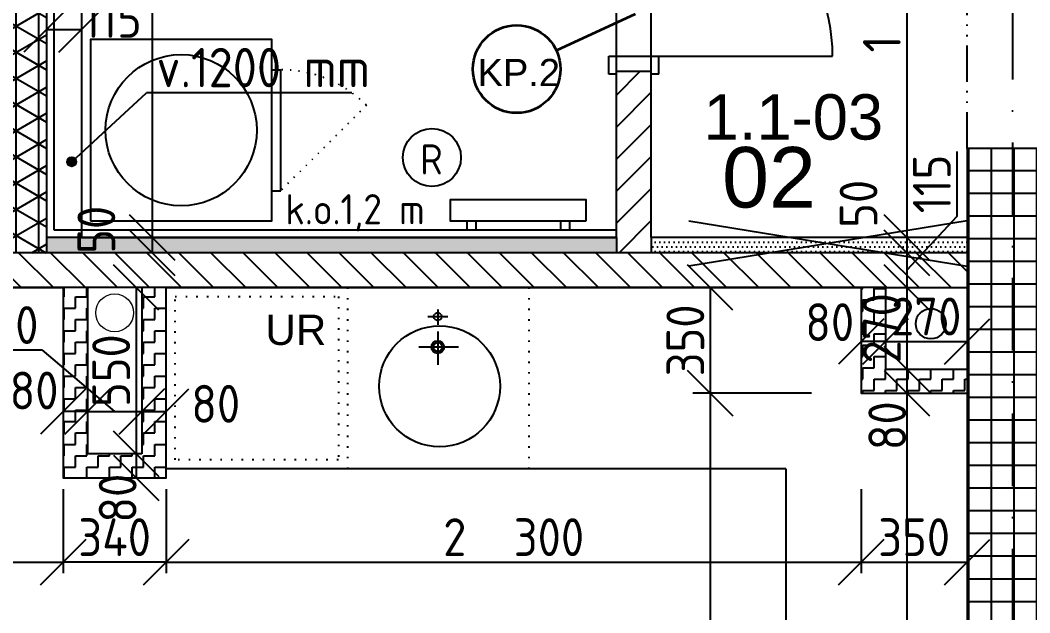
# Model space of a CAD drawing. Extents: x 4511820 to 5180432, y -1526536 to -944957.
# Drawn here: x 5024188 to 5027528, y -1341616 to -1339656 of the extents above; entities that cross this region are included whole.
import ezdxf

# ---------------------------------------------------------------- set-up
doc = ezdxf.new("R2010")
doc.units = 0
doc.header["$MEASUREMENT"] = 0
for name, pattern in [('ACAD_ISO07W100', [3.5, 0.5, -3]), ('ACAD_ISO12W100', [22, 12, -3, 0.5, -3, 0.5, -3]), ('BODKOCIARKOVANA_3', [5.6, 3, -1.3, 0, -1.3]), ('DASHED', [0.75, 0.5, -0.25])]:
    doc.linetypes.add(name, pattern=pattern)
doc.layers.get('0').update_dxf_attribs({"linetype": 'CONTINUOUS'})
doc.layers.get('Defpoints').update_dxf_attribs({"color": 61, "linetype": 'CONTINUOUS'})
for name, color, linetype in [('DVERE', 45, 'CONTINUOUS'), ('KÓTY', 4, 'CONTINUOUS'), ('MÚRY', 1, 'CONTINUOUS'), ('osi', 253, 'CONTINUOUS'), ('Plochy', 41, 'CONTINUOUS'), ('POPIS', 7, 'CONTINUOUS'), ('TENKÁ', 7, 'CONTINUOUS'), ('Z-Kúrenie', 101, 'CONTINUOUS'), ('ZARIADENIE1', 145, 'CONTINUOUS'), ('zz-vetr', 52, 'CONTINUOUS'), ('ŠRAFY', 82, 'CONTINUOUS')]:
    doc.layers.add(name, color=color, linetype=linetype)
doc.layers.add('preklady', color=74, linetype='CONTINUOUS', lineweight=35)
doc.layers.add('zz-kanal-splaskova', color=37, linetype='CONTINUOUS', lineweight=18)
doc.styles.add('ARIAL', font='arial.ttf')
doc.styles.add('STYLE1', font='isocp.shx')
doc.dimstyles.new('STANDARD-50', dxfattribs={"dimtxt": 125, "dimasz": 150, "dimexe": 10, "dimexo": 200, "dimgap": 20, "dimtad": 1, "dimdsep": 46, "dimlunit": 6, "dimtxsty": 'STYLE1', "dimblk1": 'OBLIQUE', "dimblk2": 'OBLIQUE', "dimsah": 1, "dimcen": 2.5, "dimse1": 1, "dimse2": 1, "dimadec": 0, "dimazin": 0, "dimtfac": 1, "dimtmove": 1, "dimatfit": 3, "dimldrblk": 'OBLIQUE', "dimfxl": 1, "dimtolj": 1, "dimtzin": 0, "dimarcsym": 0})
pattern_1 = [(0, (0, -175781), (7.8125, 15.625), [0, -15.625])]

# ---------------------------------------------------------------- blocks, each defined once
blk = doc.blocks.new('pračka')
at = {"layer": 'ZARIADENIE1', "color": 8, "linetype": 'ACAD_ISO07W100', "ltscale": 8}
blk.add_line((4536136.9, -1117296.3), (4536419.7, -1117579.2), dxfattribs=at)
at = {"layer": 'ZARIADENIE1', "color": 8}
for p, q in [((4536419.7, -1117579.2), (4536019.7, -1117579.2)), ((4536019.7, -1117609.2), (4536019.7, -1117579.2)), ((4536419.7, -1117609.2), (4536419.7, -1117579.2))]:
    blk.add_line(p, q, dxfattribs=at)
blk.add_lwpolyline([(4536519.7, -1118209.2), (4536519.7, -1117609.2), (4535919.7, -1117609.2), (4535919.7, -1118209.2)], close=True, dxfattribs=at)
blk.add_circle((4536219.7, -1117909.2), 250, dxfattribs=at)
at = {"layer": 'ZARIADENIE1', "color": 8, "linetype": 'ACAD_ISO07W100', "ltscale": 8}
blk.add_arc((4536419.7, -1117579.2), 400, 135, 180, dxfattribs=at)
blk = doc.blocks.new('_OBLIQUE')
at = {"color": 0, "linetype": 'ByBlock'}
blk.add_line((-0.5, -0.5), (0.5, 0.5), dxfattribs=at)
blk = doc.blocks.new('*D23061')
at = {"layer": 'Defpoints', "color": 0}
for p in [(5024331, -1341170.2), (5024671, -1341170.2), (5024331, -1341448.5)]:
    blk.add_point(p, dxfattribs=at)
at = {"layer": 'KÓTY', "color": 0, "lineweight": -2}
blk.add_line((5024671, -1341448.5), (5024331, -1341448.5), dxfattribs=at)
at = {"layer": 'KÓTY', "color": 0, "linetype": 'ByBlock', "lineweight": -2, "xscale": 150, "yscale": 150, "zscale": 150, "rotation": 180}
blk.add_blockref('_OBLIQUE', (5024331, -1341448.5), dxfattribs=at)
at = {"layer": 'KÓTY', "color": 0, "linetype": 'ByBlock', "lineweight": -2, "xscale": 150, "yscale": 150, "zscale": 150}
blk.add_blockref('_OBLIQUE', (5024671, -1341448.5), dxfattribs=at)
at = {"layer": 'KÓTY', "color": 0, "insert": (5024501, -1341366), "char_height": 125, "attachment_point": 5, "style": 'STYLE1'}
blk.add_mtext('\\A1;340', dxfattribs=at)
blk = doc.blocks.new('*D23062')
at = {"layer": 'Defpoints', "color": 0}
for p in [(5024671, -1340540.2), (5026971, -1340540.2), (5026971, -1341448.5)]:
    blk.add_point(p, dxfattribs=at)
at = {"layer": 'KÓTY', "color": 0, "lineweight": -2}
blk.add_line((5024671, -1341448.5), (5026971, -1341448.5), dxfattribs=at)
at = {"layer": 'KÓTY', "color": 0, "linetype": 'ByBlock', "lineweight": -2, "xscale": 150, "yscale": 150, "zscale": 150, "rotation": 180}
blk.add_blockref('_OBLIQUE', (5024671, -1341448.5), dxfattribs=at)
at = {"layer": 'KÓTY', "color": 0, "linetype": 'ByBlock', "lineweight": -2, "xscale": 150, "yscale": 150, "zscale": 150}
blk.add_blockref('_OBLIQUE', (5026971, -1341448.5), dxfattribs=at)
at = {"layer": 'KÓTY', "color": 0, "insert": (5025821, -1341366), "char_height": 125, "attachment_point": 5, "style": 'STYLE1'}
blk.add_mtext('\\A1;2ﾠ300', dxfattribs=at)
blk = doc.blocks.new('*D23063')
at = {"layer": 'Defpoints', "color": 0}
for p in [(5022101, -1340540.2), (5024331, -1340540.2), (5024331, -1341448.5)]:
    blk.add_point(p, dxfattribs=at)
at = {"layer": 'KÓTY', "color": 0, "lineweight": -2}
blk.add_line((5022101, -1341448.5), (5024331, -1341448.5), dxfattribs=at)
at = {"layer": 'KÓTY', "color": 0, "linetype": 'ByBlock', "lineweight": -2, "xscale": 150, "yscale": 150, "zscale": 150, "rotation": 180}
blk.add_blockref('_OBLIQUE', (5022101, -1341448.5), dxfattribs=at)
at = {"layer": 'KÓTY', "color": 0, "linetype": 'ByBlock', "lineweight": -2, "xscale": 150, "yscale": 150, "zscale": 150}
blk.add_blockref('_OBLIQUE', (5024331, -1341448.5), dxfattribs=at)
at = {"layer": 'KÓTY', "color": 0, "insert": (5023039, -1341358.5), "char_height": 125, "attachment_point": 5, "style": 'STYLE1'}
blk.add_mtext('\\A1;2ﾠ230', dxfattribs=at)
blk = doc.blocks.new('*D23103')
at = {"layer": 'Defpoints', "color": 0}
for p in [(5024676, -1338125.2), (5024625.5, -1340375.2), (5024625.5, -1340375.2)]:
    blk.add_point(p, dxfattribs=at)
at = {"layer": 'KÓTY', "color": 0, "lineweight": -2}
blk.add_line((5024625.5, -1338125.2), (5024625.5, -1340375.2), dxfattribs=at)
at = {"layer": 'KÓTY', "color": 0, "linetype": 'ByBlock', "lineweight": -2, "xscale": 150, "yscale": 150, "zscale": 150}
for p, rotation in [((5024625.5, -1338125.2), 90), ((5024625.5, -1340375.2), 270)]:
    blk.add_blockref('_OBLIQUE', p, dxfattribs=dict(at, rotation=rotation))
at = {"layer": 'KÓTY', "color": 0, "insert": (5024543, -1339250.2), "char_height": 125, "attachment_point": 5, "rotation": 90, "style": 'STYLE1'}
blk.add_mtext('\\A1;2ﾠ250', dxfattribs=at)
blk = doc.blocks.new('*D23104')
at = {"layer": 'Defpoints', "color": 0}
for p in [(5024625.5, -1340375.2), (5024625.5, -1340425.2), (5024625.5, -1340425.2)]:
    blk.add_point(p, dxfattribs=at)
at = {"layer": 'KÓTY', "color": 0, "lineweight": -2}
blk.add_line((5024625.5, -1340375.2), (5024625.5, -1340425.2), dxfattribs=at)
at = {"layer": 'KÓTY', "color": 0, "linetype": 'ByBlock', "lineweight": -2, "xscale": 150, "yscale": 150, "zscale": 150}
for p, rotation in [((5024625.5, -1340375.2), 90), ((5024625.5, -1340425.2), 270)]:
    blk.add_blockref('_OBLIQUE', p, dxfattribs=dict(at, rotation=rotation))
at = {"layer": 'KÓTY', "color": 0, "insert": (5024440.5, -1340349.4), "char_height": 125, "attachment_point": 5, "rotation": 90, "style": 'STYLE1'}
blk.add_mtext('\\A1;50', dxfattribs=at)
blk = doc.blocks.new('*D23105')
at = {"layer": 'Defpoints', "color": 0}
for p in [(5024331, -1340540.2), (5023665, -1341170.2), (5024331, -1341170.2)]:
    blk.add_point(p, dxfattribs=at)
at = {"layer": 'KÓTY', "color": 0, "lineweight": -2}
blk.add_line((5023665, -1340540.2), (5023665, -1341170.2), dxfattribs=at)
at = {"layer": 'KÓTY', "color": 0, "linetype": 'ByBlock', "lineweight": -2, "xscale": 150, "yscale": 150, "zscale": 150}
for p, rotation in [((5023665, -1340540.2), 90), ((5023665, -1341170.2), 270)]:
    blk.add_blockref('_OBLIQUE', p, dxfattribs=dict(at, rotation=rotation))
at = {"layer": 'KÓTY', "color": 0, "insert": (5023582.5, -1340855.2), "char_height": 125, "attachment_point": 5, "rotation": 90, "style": 'STYLE1'}
blk.add_mtext('\\A1;630', dxfattribs=at)
blk = doc.blocks.new('*D23106')
at = {"layer": 'Defpoints', "color": 0}
for p in [(5024331, -1341170.2), (5023665, -1344815.2), (5024246, -1344815.2)]:
    blk.add_point(p, dxfattribs=at)
at = {"layer": 'KÓTY', "color": 0, "lineweight": -2}
blk.add_line((5023665, -1341170.2), (5023665, -1344815.2), dxfattribs=at)
at = {"layer": 'KÓTY', "color": 0, "linetype": 'ByBlock', "lineweight": -2, "xscale": 150, "yscale": 150, "zscale": 150}
for p, rotation in [((5023665, -1341170.2), 90), ((5023665, -1344815.2), 270)]:
    blk.add_blockref('_OBLIQUE', p, dxfattribs=dict(at, rotation=rotation))
at = {"layer": 'KÓTY', "color": 0, "insert": (5023561.5, -1343216), "char_height": 125, "attachment_point": 5, "rotation": 90, "style": 'STYLE1'}
blk.add_mtext('\\A1;3ﾠ645', dxfattribs=at)
blk = doc.blocks.new('*D23108')
at = {"layer": 'Defpoints', "color": 0}
for p in [(5024411, -1340540.2), (5024591, -1340540.2), (5024591, -1340950.5)]:
    blk.add_point(p, dxfattribs=at)
at = {"layer": 'KÓTY', "color": 0, "lineweight": -2}
for p, q in [((5024019.9, -1340747), (5024260, -1340747)), ((5024260, -1340747), (5024501, -1340950.5)), ((5024411, -1340950.5), (5024591, -1340950.5))]:
    blk.add_line(p, q, dxfattribs=at)
at = {"layer": 'KÓTY', "color": 0, "linetype": 'ByBlock', "lineweight": -2, "xscale": 150, "yscale": 150, "zscale": 150, "rotation": 180}
blk.add_blockref('_OBLIQUE', (5024411, -1340950.5), dxfattribs=at)
at = {"layer": 'KÓTY', "color": 0, "linetype": 'ByBlock', "lineweight": -2, "xscale": 150, "yscale": 150, "zscale": 150}
blk.add_blockref('_OBLIQUE', (5024591, -1340950.5), dxfattribs=at)
at = {"layer": 'KÓTY', "color": 0, "insert": (5024140, -1340664.5), "char_height": 125, "attachment_point": 5, "style": 'STYLE1'}
blk.add_mtext('\\A1;180', dxfattribs=at)
blk = doc.blocks.new('*D23109')
at = {"layer": 'Defpoints', "color": 0}
for p in [(5024331, -1340950.5), (5024331, -1340950.5), (5024411, -1340950.5)]:
    blk.add_point(p, dxfattribs=at)
at = {"layer": 'KÓTY', "color": 0, "lineweight": -2}
blk.add_line((5024411, -1340950.5), (5024331, -1340950.5), dxfattribs=at)
at = {"layer": 'KÓTY', "color": 0, "linetype": 'ByBlock', "lineweight": -2, "xscale": 150, "yscale": 150, "zscale": 150, "rotation": 180}
blk.add_blockref('_OBLIQUE', (5024331, -1340950.5), dxfattribs=at)
at = {"layer": 'KÓTY', "color": 0, "linetype": 'ByBlock', "lineweight": -2, "xscale": 150, "yscale": 150, "zscale": 150}
blk.add_blockref('_OBLIQUE', (5024411, -1340950.5), dxfattribs=at)
at = {"layer": 'KÓTY', "color": 0, "insert": (5024234.5, -1340881), "char_height": 125, "attachment_point": 5, "style": 'STYLE1'}
blk.add_mtext('\\A1;80', dxfattribs=at)
blk = doc.blocks.new('*D23110')
at = {"layer": 'Defpoints', "color": 0}
for p in [(5024591, -1340950.5), (5024671, -1340950.5), (5024671, -1340950.5)]:
    blk.add_point(p, dxfattribs=at)
at = {"layer": 'KÓTY', "color": 0, "lineweight": -2}
blk.add_line((5024591, -1340950.5), (5024671, -1340950.5), dxfattribs=at)
at = {"layer": 'KÓTY', "color": 0, "linetype": 'ByBlock', "lineweight": -2, "xscale": 150, "yscale": 150, "zscale": 150, "rotation": 180}
blk.add_blockref('_OBLIQUE', (5024591, -1340950.5), dxfattribs=at)
at = {"layer": 'KÓTY', "color": 0, "linetype": 'ByBlock', "lineweight": -2, "xscale": 150, "yscale": 150, "zscale": 150}
blk.add_blockref('_OBLIQUE', (5024671, -1340950.5), dxfattribs=at)
at = {"layer": 'KÓTY', "color": 0, "insert": (5024835.5, -1340925), "char_height": 125, "attachment_point": 5, "style": 'STYLE1'}
blk.add_mtext('\\A1;80', dxfattribs=at)
blk = doc.blocks.new('*D23111')
at = {"layer": 'Defpoints', "color": 0}
for p in [(5024591, -1340540.2), (5024572, -1341090.2), (5024591, -1341090.2)]:
    blk.add_point(p, dxfattribs=at)
at = {"layer": 'KÓTY', "color": 0, "lineweight": -2}
blk.add_line((5024572, -1340540.2), (5024572, -1341090.2), dxfattribs=at)
at = {"layer": 'KÓTY', "color": 0, "linetype": 'ByBlock', "lineweight": -2, "xscale": 150, "yscale": 150, "zscale": 150}
for p, rotation in [((5024572, -1340540.2), 90), ((5024572, -1341090.2), 270)]:
    blk.add_blockref('_OBLIQUE', p, dxfattribs=dict(at, rotation=rotation))
at = {"layer": 'KÓTY', "color": 0, "insert": (5024489.5, -1340815.2), "char_height": 125, "attachment_point": 5, "rotation": 90, "style": 'STYLE1'}
blk.add_mtext('\\A1;550', dxfattribs=at)
blk = doc.blocks.new('*D23112')
at = {"layer": 'Defpoints', "color": 0}
for p in [(5024572, -1341090.2), (5024572, -1341170.2), (5024572, -1341170.2)]:
    blk.add_point(p, dxfattribs=at)
at = {"layer": 'KÓTY', "color": 0, "lineweight": -2}
blk.add_line((5024572, -1341090.2), (5024572, -1341170.2), dxfattribs=at)
at = {"layer": 'KÓTY', "color": 0, "linetype": 'ByBlock', "lineweight": -2, "xscale": 150, "yscale": 150, "zscale": 150}
for p, rotation in [((5024572, -1341090.2), 90), ((5024572, -1341170.2), 270)]:
    blk.add_blockref('_OBLIQUE', p, dxfattribs=dict(at, rotation=rotation))
at = {"layer": 'KÓTY', "color": 0, "insert": (5024511, -1341237), "char_height": 125, "attachment_point": 5, "rotation": 90, "style": 'STYLE1'}
blk.add_mtext('\\A1;80', dxfattribs=at)
blk = doc.blocks.new('*D23123')
at = {"layer": 'Defpoints', "color": 0}
for p in [(5027121.5, -1338695.2), (5027121.5, -1340375.2), (5027121.5, -1340375.2)]:
    blk.add_point(p, dxfattribs=at)
at = {"layer": 'KÓTY', "color": 0, "lineweight": -2}
blk.add_line((5027121.5, -1338695.2), (5027121.5, -1340375.2), dxfattribs=at)
at = {"layer": 'KÓTY', "color": 0, "linetype": 'ByBlock', "lineweight": -2, "xscale": 150, "yscale": 150, "zscale": 150}
for p, rotation in [((5027121.5, -1338695.2), 90), ((5027121.5, -1340375.2), 270)]:
    blk.add_blockref('_OBLIQUE', p, dxfattribs=dict(at, rotation=rotation))
at = {"layer": 'KÓTY', "color": 0, "insert": (5027039, -1339535.2), "char_height": 125, "attachment_point": 5, "rotation": 90, "style": 'STYLE1'}
blk.add_mtext('\\A1;1ﾠ680', dxfattribs=at)
blk = doc.blocks.new('*D23124')
at = {"layer": 'Defpoints', "color": 0}
for p in [(5027121.5, -1340375.2), (5027121.5, -1340425.2), (5027121.5, -1340425.2)]:
    blk.add_point(p, dxfattribs=at)
at = {"layer": 'KÓTY', "color": 0, "lineweight": -2}
blk.add_line((5027121.5, -1340375.2), (5027121.5, -1340425.2), dxfattribs=at)
at = {"layer": 'KÓTY', "color": 0, "linetype": 'ByBlock', "lineweight": -2, "xscale": 150, "yscale": 150, "zscale": 150}
for p, rotation in [((5027121.5, -1340375.2), 90), ((5027121.5, -1340425.2), 270)]:
    blk.add_blockref('_OBLIQUE', p, dxfattribs=dict(at, rotation=rotation))
at = {"layer": 'KÓTY', "color": 0, "insert": (5026962, -1340263.5), "char_height": 125, "attachment_point": 5, "rotation": 90, "style": 'STYLE1'}
blk.add_mtext('\\A1;50', dxfattribs=at)
blk = doc.blocks.new('*D23125')
at = {"layer": 'Defpoints', "color": 0}
for p in [(5027121.5, -1340425.2), (5027121.5, -1340540.2), (5027121.5, -1340540.2)]:
    blk.add_point(p, dxfattribs=at)
at = {"layer": 'KÓTY', "color": 0, "lineweight": -2}
for p, q in [((5027287, -1340090.5), (5027287, -1340305.5)), ((5027287, -1340305.5), (5027121.5, -1340482.7)), ((5027121.5, -1340425.2), (5027121.5, -1340540.2))]:
    blk.add_line(p, q, dxfattribs=at)
at = {"layer": 'KÓTY', "color": 0, "linetype": 'ByBlock', "lineweight": -2, "xscale": 150, "yscale": 150, "zscale": 150}
for p, rotation in [((5027121.5, -1340425.2), 90), ((5027121.5, -1340540.2), 270)]:
    blk.add_blockref('_OBLIQUE', p, dxfattribs=dict(at, rotation=rotation))
at = {"layer": 'KÓTY', "color": 0, "insert": (5027204.5, -1340198), "char_height": 125, "attachment_point": 5, "rotation": 90, "style": 'STYLE1'}
blk.add_mtext('\\A1;115', dxfattribs=at)
blk = doc.blocks.new('*D23126')
at = {"layer": 'Defpoints', "color": 0}
for p in [(5027321, -1340540.2), (5027121.5, -1344815.2), (5027321, -1344815.2)]:
    blk.add_point(p, dxfattribs=at)
at = {"layer": 'KÓTY', "color": 0, "lineweight": -2}
blk.add_line((5027121.5, -1340540.2), (5027121.5, -1344815.2), dxfattribs=at)
at = {"layer": 'KÓTY', "color": 0, "linetype": 'ByBlock', "lineweight": -2, "xscale": 150, "yscale": 150, "zscale": 150}
for p, rotation in [((5027121.5, -1340540.2), 90), ((5027121.5, -1344815.2), 270)]:
    blk.add_blockref('_OBLIQUE', p, dxfattribs=dict(at, rotation=rotation))
at = {"layer": 'KÓTY', "color": 0, "insert": (5027039, -1342677.7), "char_height": 125, "attachment_point": 5, "rotation": 90, "style": 'STYLE1'}
blk.add_mtext('\\A1;4ﾠ275', dxfattribs=at)
blk = doc.blocks.new('*D23161')
at = {"layer": 'Defpoints', "color": 0}
for p in [(5024276, -1339686.7), (5024391, -1339686.7), (5024391, -1339686.7)]:
    blk.add_point(p, dxfattribs=at)
at = {"layer": 'KÓTY', "color": 0, "lineweight": -2}
blk.add_line((5024276, -1339686.7), (5024391, -1339686.7), dxfattribs=at)
at = {"layer": 'KÓTY', "color": 0, "linetype": 'ByBlock', "lineweight": -2, "xscale": 150, "yscale": 150, "zscale": 150, "rotation": 180}
blk.add_blockref('_OBLIQUE', (5024276, -1339686.7), dxfattribs=at)
at = {"layer": 'KÓTY', "color": 0, "linetype": 'ByBlock', "lineweight": -2, "xscale": 150, "yscale": 150, "zscale": 150}
blk.add_blockref('_OBLIQUE', (5024391, -1339686.7), dxfattribs=at)
at = {"layer": 'KÓTY', "color": 0, "insert": (5024493.5, -1339652), "char_height": 125, "attachment_point": 5, "style": 'STYLE1'}
blk.add_mtext('\\A1;115', dxfattribs=at)
blk = doc.blocks.new('*D24084')
at = {"layer": 'Defpoints', "color": 0}
for p in [(5026971, -1340890.2), (5027321, -1340890.2), (5027321, -1341448.5)]:
    blk.add_point(p, dxfattribs=at)
at = {"layer": 'KÓTY', "color": 0, "lineweight": -2}
blk.add_line((5026971, -1341448.5), (5027321, -1341448.5), dxfattribs=at)
at = {"layer": 'KÓTY', "color": 0, "linetype": 'ByBlock', "lineweight": -2, "xscale": 150, "yscale": 150, "zscale": 150, "rotation": 180}
blk.add_blockref('_OBLIQUE', (5026971, -1341448.5), dxfattribs=at)
at = {"layer": 'KÓTY', "color": 0, "linetype": 'ByBlock', "lineweight": -2, "xscale": 150, "yscale": 150, "zscale": 150}
blk.add_blockref('_OBLIQUE', (5027321, -1341448.5), dxfattribs=at)
at = {"layer": 'KÓTY', "color": 0, "insert": (5027146, -1341366), "char_height": 125, "attachment_point": 5, "style": 'STYLE1'}
blk.add_mtext('\\A1;350', dxfattribs=at)
blk = doc.blocks.new('*D24085')
at = {"layer": 'Defpoints', "color": 0}
for p in [(5026971, -1340540.2), (5026471.5, -1340890.2), (5026971, -1340890.2)]:
    blk.add_point(p, dxfattribs=at)
at = {"layer": 'KÓTY', "color": 0, "lineweight": -2}
blk.add_line((5026471.5, -1340540.2), (5026471.5, -1340890.2), dxfattribs=at)
at = {"layer": 'KÓTY', "color": 0, "linetype": 'ByBlock', "lineweight": -2, "xscale": 150, "yscale": 150, "zscale": 150}
for p, rotation in [((5026471.5, -1340540.2), 90), ((5026471.5, -1340890.2), 270)]:
    blk.add_blockref('_OBLIQUE', p, dxfattribs=dict(at, rotation=rotation))
at = {"layer": 'KÓTY', "color": 0, "insert": (5026389, -1340715.2), "char_height": 125, "attachment_point": 5, "rotation": 90, "style": 'STYLE1'}
blk.add_mtext('\\A1;350', dxfattribs=at)
blk = doc.blocks.new('*D24086')
at = {"layer": 'Defpoints', "color": 0}
for p in [(5026971, -1340890.2), (5026471.5, -1344815.2), (5026971, -1344815.2)]:
    blk.add_point(p, dxfattribs=at)
at = {"layer": 'KÓTY', "color": 0, "lineweight": -2}
blk.add_line((5026471.5, -1340890.2), (5026471.5, -1344815.2), dxfattribs=at)
at = {"layer": 'KÓTY', "color": 0, "linetype": 'ByBlock', "lineweight": -2, "xscale": 150, "yscale": 150, "zscale": 150}
for p, rotation in [((5026471.5, -1340890.2), 90), ((5026471.5, -1344815.2), 270)]:
    blk.add_blockref('_OBLIQUE', p, dxfattribs=dict(at, rotation=rotation))
at = {"layer": 'KÓTY', "color": 0, "insert": (5026389, -1342852.7), "char_height": 125, "attachment_point": 5, "rotation": 90, "style": 'STYLE1'}
blk.add_mtext('\\A1;3ﾠ925', dxfattribs=at)
blk = doc.blocks.new('*D24087')
at = {"layer": 'Defpoints', "color": 0}
for p in [(5027121.5, -1340540.2), (5027121.5, -1340810.2), (5027121.5, -1340810.2)]:
    blk.add_point(p, dxfattribs=at)
at = {"layer": 'KÓTY', "color": 0, "lineweight": -2}
blk.add_line((5027121.5, -1340540.2), (5027121.5, -1340810.2), dxfattribs=at)
at = {"layer": 'KÓTY', "color": 0, "linetype": 'ByBlock', "lineweight": -2, "xscale": 150, "yscale": 150, "zscale": 150}
for p, rotation in [((5027121.5, -1340540.2), 90), ((5027121.5, -1340810.2), 270)]:
    blk.add_blockref('_OBLIQUE', p, dxfattribs=dict(at, rotation=rotation))
at = {"layer": 'KÓTY', "color": 0, "insert": (5027039, -1340675.2), "char_height": 125, "attachment_point": 5, "rotation": 90, "style": 'STYLE1'}
blk.add_mtext('\\A1;270', dxfattribs=at)
blk = doc.blocks.new('*D24088')
at = {"layer": 'Defpoints', "color": 0}
for p in [(5027121.5, -1340810.2), (5027121.5, -1340890.2), (5027146, -1340890.2)]:
    blk.add_point(p, dxfattribs=at)
at = {"layer": 'KÓTY', "color": 0, "lineweight": -2}
blk.add_line((5027121.5, -1340810.2), (5027121.5, -1340890.2), dxfattribs=at)
at = {"layer": 'KÓTY', "color": 0, "linetype": 'ByBlock', "lineweight": -2, "xscale": 150, "yscale": 150, "zscale": 150}
for p, rotation in [((5027121.5, -1340810.2), 90), ((5027121.5, -1340890.2), 270)]:
    blk.add_blockref('_OBLIQUE', p, dxfattribs=dict(at, rotation=rotation))
at = {"layer": 'KÓTY', "color": 0, "insert": (5027057, -1340997.5), "char_height": 125, "attachment_point": 5, "rotation": 90, "style": 'STYLE1'}
blk.add_mtext('\\A1;80', dxfattribs=at)
blk = doc.blocks.new('*D24089')
at = {"layer": 'Defpoints', "color": 0}
for p in [(5027321, -1340718.8), (5027051, -1340810.2), (5027321, -1340810.2)]:
    blk.add_point(p, dxfattribs=at)
at = {"layer": 'KÓTY', "color": 0, "lineweight": -2}
blk.add_line((5027051, -1340718.8), (5027321, -1340718.8), dxfattribs=at)
at = {"layer": 'KÓTY', "color": 0, "linetype": 'ByBlock', "lineweight": -2, "xscale": 150, "yscale": 150, "zscale": 150, "rotation": 180}
blk.add_blockref('_OBLIQUE', (5027051, -1340718.8), dxfattribs=at)
at = {"layer": 'KÓTY', "color": 0, "linetype": 'ByBlock', "lineweight": -2, "xscale": 150, "yscale": 150, "zscale": 150}
blk.add_blockref('_OBLIQUE', (5027321, -1340718.8), dxfattribs=at)
at = {"layer": 'KÓTY', "color": 0, "insert": (5027186, -1340636.3), "char_height": 125, "attachment_point": 5, "style": 'STYLE1'}
blk.add_mtext('\\A1;270', dxfattribs=at)
blk = doc.blocks.new('*D24090')
at = {"layer": 'Defpoints', "color": 0}
for p in [(5026971, -1340718.8), (5026971, -1340718.8), (5027051, -1340718.8)]:
    blk.add_point(p, dxfattribs=at)
at = {"layer": 'KÓTY', "color": 0, "lineweight": -2}
blk.add_line((5027051, -1340718.8), (5026971, -1340718.8), dxfattribs=at)
at = {"layer": 'KÓTY', "color": 0, "linetype": 'ByBlock', "lineweight": -2, "xscale": 150, "yscale": 150, "zscale": 150, "rotation": 180}
blk.add_blockref('_OBLIQUE', (5026971, -1340718.8), dxfattribs=at)
at = {"layer": 'KÓTY', "color": 0, "linetype": 'ByBlock', "lineweight": -2, "xscale": 150, "yscale": 150, "zscale": 150}
blk.add_blockref('_OBLIQUE', (5027051, -1340718.8), dxfattribs=at)
at = {"layer": 'KÓTY', "color": 0, "insert": (5026866.5, -1340655), "char_height": 125, "attachment_point": 5, "style": 'STYLE1'}
blk.add_mtext('\\A1;80', dxfattribs=at)

msp = doc.modelspace()

# ---------------------------------------------------------------- hatches: boundary and pattern name
at = {"layer": 'KÓTY'}
h = msp.add_hatch(color=256, dxfattribs=at)
h.dxf.hatch_style = 1
h.paths.add_polyline_path([(5024359, -1340139.672, -0.65381715), (5024347.978, -1340114.498, -1.52947961)])
at = {"layer": 'ŠRAFY', "ltscale": 0.25}
h = msp.add_hatch(dxfattribs=at)
h.set_pattern_fill('NET3', color=256, scale=600, angle=90)
h.set_pattern_definition([(90, (468750.5, -175781), (-75, 5e-15), []), (150, (468750.5, -175781), (-37.5, -64.9519053), []), (210, (468750.5, -175781), (37.5, -64.9519053), [])])
h.paths.add_polyline_path([(5024101, -1340400.191), (5024101, -1340425.191), (5024276, -1340425.191), (5024276, -1340375.191), (5024276, -1340350.191), (5024276, -1338150.191), (5024276, -1338125.191), (5024276, -1338010.191), (5024276, -1337060.191), (5024101, -1337060.191), (5024101, -1338060.191), (5024101, -1338175.191), (5024101, -1338200.191)])
h = msp.add_hatch(dxfattribs=at)
h.set_pattern_fill('ANSI31', color=256, scale=600, style=0)
h.set_pattern_definition([(45, (515270.5, 128041), (-53.0330086, 53.0330086), [])])
h.paths.add_polyline_path([(5026161, -1340375.191), (5026161, -1340425.191), (5026276, -1340425.191), (5026276, -1340375.191), (5026276, -1339835.191), (5026276, -1339825.191), (5026161, -1339825.191), (5026161, -1339835.191), (5026161, -1340350.191)])
h = msp.add_hatch(dxfattribs=at)
h.set_pattern_fill('ANSI37', color=256, scale=600, angle=45)
h.set_pattern_definition([(90, (-3307273.674, 493071.734), (-75, 1e-14), []), (180, (-3307273.674, 493071.734), (-1e-14, -75), [])])
h.paths.add_polyline_path([(5027621, -1343580.191), (5027621, -1340195.191), (5027621, -1340080.191), (5027321, -1340080.191), (5027321, -1340375.191), (5027321, -1340425.191), (5027321, -1340540.191), (5027321, -1341790.191), (5027321, -1342040.191), (5027321, -1342140.191), (5027321, -1342390.191), (5027321, -1343580.191)])
at = {"layer": 'ŠRAFY'}
h = msp.add_hatch(dxfattribs=at)
h.set_pattern_fill('DOTS', color=256, scale=250)
h.set_pattern_definition(pattern_1)
h.paths.add_polyline_path([(5024276, -1340425.191), (5026161, -1340425.191), (5026161, -1340375.191), (5024276, -1340375.191)])
h = msp.add_hatch(dxfattribs=at)
h.set_pattern_fill('DOTS', color=256, scale=250)
h.set_pattern_definition(pattern_1)
h.paths.add_polyline_path([(5027321, -1340425.191), (5027321, -1340375.191), (5026276, -1340375.191), (5026276, -1340425.191)])
at = {"layer": 'ŠRAFY', "ltscale": 0.25}
h = msp.add_hatch(dxfattribs=at)
h.set_pattern_fill('ANSI31', color=256, scale=600, angle=90, style=0)
h.set_pattern_definition([(135, (-2976355.03, 23031.926), (-53.0330086, -53.0330086), [])])
h.paths.add_polyline_path([(5024331, -1340540.191), (5024411, -1340540.191), (5024591, -1340540.191), (5024671, -1340540.191), (5025271, -1340540.191), (5025871, -1340540.191), (5027321, -1340540.191), (5027321, -1340425.191), (5026276, -1340425.191), (5026161, -1340425.191), (5024276, -1340425.191), (5024101, -1340425.191), (5022216, -1340425.191), (5022101, -1340425.191), (5022101, -1340540.191)])
h = msp.add_hatch(dxfattribs=at)
h.set_pattern_fill('ZIGZAG', color=256, scale=300, style=0)
h.set_pattern_definition([(0, (-68841.5, 128041), (37.5, 37.5), [37.5, -37.5]), (90, (-68804, 128041), (-37.5, 37.5), [37.5, -37.5])])
h.paths.add_polyline_path([(5024671, -1340540.191), (5024591, -1340540.191), (5024591, -1341090.191), (5024411, -1341090.191), (5024411, -1340540.191), (5024331, -1340540.191), (5024331, -1341170.191), (5024499.5, -1341170.191), (5024671, -1341170.191), (5024671, -1341140.191)])
h = msp.add_hatch(dxfattribs=at)
h.set_pattern_fill('ZIGZAG', color=256, scale=300, style=0)
h.set_pattern_definition([(0, (-82061.5, 126006), (37.5, 37.5), [37.5, -37.5]), (90, (-82024, 126006), (-37.5, 37.5), [37.5, -37.5])])
h.paths.add_polyline_path([(5026971, -1340540.191), (5026971, -1340890.191), (5027321, -1340890.191), (5027321, -1340810.191), (5027051, -1340810.191), (5027051, -1340540.191)])

# ---------------------------------------------------------------- linework, layer by layer
at = {"layer": 'DVERE', "ltscale": 0.25}
for p, q in [((5026161, -1339775.191), (5026161, -1339175.191)), ((5026276, -1339775.191), (5026276, -1339175.191)), ((5026136, -1339775.191), (5026301, -1339775.191)), ((5026136, -1339835.191), (5026136, -1339775.191)), ((5026161, -1339775.191), (5026306, -1339775.191)), ((5026276, -1339775.191), (5026876, -1339775.191)), ((5026301, -1339835.191), (5026301, -1339775.191)), ((5026161, -1339835.191), (5026136, -1339835.191)), ((5026301, -1339835.191), (5026276, -1339835.191))]:
    msp.add_line(p, q, dxfattribs=at)
msp.add_arc((5026276, -1339775.191), 600, 0, 90, dxfattribs=at)
at = {"layer": 'KÓTY'}
for p, q in [((5024359, -1340124.672), (5024606, -1339896.672)), ((5025285.5, -1339896.672), (5024606, -1339896.672)), ((5026806.5, -1340890.191), (5026414, -1340890.191)), ((5024331, -1341207.191), (5024331, -1341485.5)), ((5024671, -1341207.191), (5024671, -1341485.5)), ((5026971, -1341207.191), (5026971, -1341485.5))]:
    msp.add_line(p, q, dxfattribs=at)
msp.add_circle((5024359, -1340124.672), 15, dxfattribs=at)
at = {"layer": 'MÚRY', "ltscale": 0.25}
for p, q in [((5024276, -1338125.191), (5024276, -1340375.191)), ((5026161, -1340375.191), (5026161, -1339825.191)), ((5026161, -1339825.191), (5026276, -1339825.191)), ((5026276, -1340375.191), (5026276, -1339825.191)), ((5026161, -1340375.191), (5024276, -1340375.191)), ((5027321, -1340375.191), (5026276, -1340375.191)), ((5024331, -1340540.191), (5022101, -1340540.191)), ((5026971, -1340540.191), (5024671, -1340540.191))]:
    msp.add_line(p, q, dxfattribs=at)
at = {"layer": 'MÚRY'}
for p, q in [((5027321, -1340080.191), (5027321, -1340375.191)), ((5027621, -1340080.191), (5027321, -1340080.191)), ((5024331, -1340540.191), (5024331, -1341170.191)), ((5024591, -1340540.191), (5024411, -1340540.191)), ((5024411, -1340540.191), (5024411, -1341090.191)), ((5024591, -1340540.191), (5024591, -1341090.191)), ((5024671, -1341170.191), (5024671, -1340540.191)), ((5026971, -1340540.191), (5026971, -1340890.191)), ((5027051, -1340540.191), (5027051, -1340810.191)), ((5027051, -1340540.191), (5027321, -1340540.191)), ((5027321, -1340540.191), (5027321, -1340810.191)), ((5027051, -1340810.191), (5027321, -1340810.191)), ((5026971, -1340890.191), (5027321, -1340890.191)), ((5027321, -1340890.191), (5027321, -1344815.191)), ((5024591, -1341090.191), (5024411, -1341090.191)), ((5024331, -1341170.191), (5024671, -1341170.191))]:
    msp.add_line(p, q, dxfattribs=at)
msp.add_lwpolyline([(5024331, -1341170.191), (5024499.5, -1341170.191)], dxfattribs=at)
msp.add_lwpolyline([(5024331, -1341170.191), (5024499.5, -1341170.191)], dxfattribs=at)
at = {"layer": 'osi', "linetype": 'BODKOCIARKOVANA_3', "ltscale": 80}
msp.add_line((5027471, -1310038), (5027471, -1347555.191), dxfattribs=at)
at = {"layer": 'osi'}
for p, q in [((5026401, -1340320.191), (5027321, -1340470.191)), ((5027321, -1340320.191), (5026401, -1340470.191))]:
    msp.add_line(p, q, dxfattribs=at)
at = {"layer": 'Plochy'}
for points in [[(5026161, -1338125.191), (5024391, -1338125.191), (5024391, -1340375.191), (5026161, -1340375.191)], [(5027321, -1340375.191), (5026276, -1340375.191), (5026276, -1338695.191), (5027621, -1338695.191), (5027621, -1340080.191), (5027321, -1340080.191)], [(5020981, -1340540.191), (5024331, -1340540.191), (5024331, -1341170.191), (5024671, -1341170.191), (5024671, -1340540.191), (5026971, -1340540.191), (5026971, -1340890.191), (5027321, -1340890.191), (5027321, -1344815.191), (5020981, -1344815.191)]]:
    msp.add_lwpolyline(points, close=True, dxfattribs=at)
at = {"layer": 'preklady'}
msp.add_line((5026223, -1339636), (5025962.492, -1339757.077), dxfattribs=at)
at = {"layer": 'preklady', "ltscale": 0.25}
msp.add_circle((5025831, -1339818.191), 145, dxfattribs=at)
at = {"layer": 'TENKÁ', "ltscale": 0.25}
for p, q in [((5024301, -1340350.191), (5024301, -1338150.191)), ((5024391, -1338150.191), (5024391, -1340350.191)), ((5026161, -1340350.191), (5024301, -1340350.191))]:
    msp.add_line(p, q, dxfattribs=at)
at = {"layer": 'TENKÁ', "linetype": 'ACAD_ISO12W100', "ltscale": 10}
msp.add_line((5027321, -1340080.191), (5027321, -1338695.191), dxfattribs=at)
at = {"layer": 'TENKÁ'}
for p, q in [((5024276, -1340375.191), (5024276, -1340425.191)), ((5026161, -1340375.191), (5026161, -1340425.191)), ((5026276, -1340375.191), (5026276, -1340425.191)), ((5027321, -1340375.191), (5027321, -1340540.191)), ((5024276, -1340425.191), (5024101, -1340425.191)), ((5027321, -1340425.191), (5024276, -1340425.191)), ((5024411, -1340540.191), (5024331, -1340540.191)), ((5024671, -1340540.191), (5024591, -1340540.191)), ((5027051, -1340540.191), (5026971, -1340540.191)), ((5027321, -1340810.191), (5027321, -1340890.191))]:
    msp.add_line(p, q, dxfattribs=at)
at = {"layer": 'Z-Kúrenie', "linetype": 'Continuous'}
for p, q in [((5025666, -1340320.191), (5025666, -1340350.191)), ((5025696, -1340320.191), (5025696, -1340350.191)), ((5025976, -1340320.191), (5025976, -1340350.191)), ((5026006, -1340320.191), (5026006, -1340350.191))]:
    msp.add_line(p, q, dxfattribs=at)
msp.add_lwpolyline([(5026061, -1340320.191), (5026061, -1340250.191), (5025611, -1340250.191), (5025611, -1340320.191)], close=True, dxfattribs=at)
msp.add_circle((5025550.578, -1340110.389), 96, dxfattribs=at)
at = {"layer": 'ZARIADENIE1', "color": 8, "linetype": 'ACAD_ISO07W100', "ltscale": 10}
for p, q in [((5025271, -1340540.191), (5025271, -1341140.191)), ((5025871, -1340540.191), (5025871, -1341140.191))]:
    msp.add_line(p, q, dxfattribs=at)
at = {"layer": 'ZARIADENIE1', "color": 8, "linetype": 'DASHED'}
for p, q in [((5025537.164, -1340636.537), (5025602.891, -1340636.537)), ((5025570.027, -1340611.89), (5025570.027, -1340663.924)), ((5025570.027, -1340686.296), (5025570.027, -1340795.841)), ((5025507.039, -1340736.96), (5025638.493, -1340736.96))]:
    msp.add_line(p, q, dxfattribs=at)
at = {"layer": 'ZARIADENIE1', "color": 8, "ltscale": 0.25}
for q in [(5024671, -1341140.191), (5026721, -1344815.191)]:
    msp.add_line((5026721, -1341140.191), q, dxfattribs=at)
at = {"layer": 'ZARIADENIE1', "color": 8, "linetype": 'ACAD_ISO07W100', "ltscale": 10}
msp.add_lwpolyline([(5024701, -1340570.191), (5025241, -1340570.191), (5025241, -1341110.191), (5024701, -1341110.191)], close=True, dxfattribs=at)
at = {"layer": 'ZARIADENIE1', "color": 8, "linetype": 'DASHED'}
msp.add_circle((5025569.714, -1340636.537), 12.931, dxfattribs=at)
at = {"layer": 'ZARIADENIE1', "color": 8, "ltscale": 0.25}
msp.add_circle((5025575.876, -1340867.104), 200, dxfattribs=at)
at = {"layer": 'ZARIADENIE1', "color": 8, "linetype": 'Continuous'}
for centre, radius in [((5025569.754, -1340737.228), 20.877), ((5025570.027, -1340736.96), 14.781)]:
    msp.add_circle(centre, radius, dxfattribs=at)
at = {"layer": 'zz-kanal-splaskova'}
msp.add_circle((5024501, -1340624.094), 62.5, dxfattribs=at)
at = {"layer": 'zz-vetr'}
msp.add_circle((5027201, -1340660.191), 50, dxfattribs=at)

# ---------------------------------------------------------------- block references
at = {"layer": 'TENKÁ', "rotation": 270}
msp.add_blockref('pračka', (6142630.191, 3196199.556), dxfattribs=at)

# ---------------------------------------------------------------- texts
at = {"layer": 'POPIS', "lineweight": 40, "ltscale": 0.25, "style": 'ARIAL'}
for s, height, p in [('1.1-03', 150, (5026449.269, -1340051.27)), ('02', 200, (5026510.311, -1340275.77))]:
    msp.add_text(s, height=height, dxfattribs=at).set_placement(p)
at = {"layer": 'preklady', "linetype": 'Continuous', "lineweight": 20, "style": 'ARIAL'}
msp.add_text('KP.2', height=90, dxfattribs=at).set_placement((5025701.736, -1339874.448))
at = {"layer": 'TENKÁ', "linetype": 'Continuous', "style": 'STYLE1'}
for s, height, p in [('v.1200 mm', 130, (5024639.372, -1339878.089)), ('k.o.1,2 m', 100, (5025065.665, -1340331.506))]:
    msp.add_text(s, height=height, dxfattribs=at).set_placement(p)
at = {"layer": 'Z-Kúrenie', "linetype": 'Continuous', "style": 'STYLE1'}
msp.add_text('R', height=100, dxfattribs=at).set_placement((5025511.95, -1340166.589))
at = {"layer": 'ZARIADENIE1', "color": 8, "ltscale": 0.25, "style": 'ARIAL'}
msp.add_text('UR', height=100, dxfattribs=at).set_placement((5024999.429, -1340730.299))

# ---------------------------------------------------------------- dimensions: what is measured, and where the dimension line sits
at = {"layer": 'KÓTY'}
for base, p1, p2, picture, middle in [((5024625.5, -1340375.191), (5024676, -1338125.191), (5024625.5, -1340375.191), '*D23103', (5024542.957, -1339250.191)), ((5027121.5, -1340375.191), (5027121.5, -1338695.191), (5027121.5, -1340375.191), '*D23123', (5027038.957, -1339535.191)), ((5024625.5, -1340425.191), (5024625.5, -1340375.191), (5024625.5, -1340425.191), '*D23104', (5024440.5, -1340349.441)), ((5023665, -1341170.191), (5024331, -1340540.191), (5024331, -1341170.191), '*D23105', (5023582.5, -1340855.191)), ((5024572, -1341090.191), (5024591, -1340540.191), (5024591, -1341090.191), '*D23111', (5024489.5, -1340815.191)), ((5027121.5, -1344815.191), (5027321, -1340540.191), (5027321, -1344815.191), '*D23126', (5027038.957, -1342677.691))]:
    dim = msp.add_linear_dim(base=base, p1=p1, p2=p2, angle=90, dimstyle='STANDARD-50', dxfattribs=at)
    dim.commit()
    dim.dimension.update_dxf_attribs({"geometry": picture, "text_midpoint": middle})
for base, p1, p2, picture, middle in [((5024391, -1339686.691), (5024276, -1339686.691), (5024391, -1339686.691), '*D23161', (5024493.5, -1339734.5)), ((5024331, -1341448.5), (5022101, -1340540.191), (5024331, -1340540.191), '*D23063', (5023039, -1341441)), ((5024591, -1340950.5), (5024411, -1340540.191), (5024591, -1340540.191), '*D23108', (5024240, -1340747)), ((5024331, -1340950.5), (5024411, -1340950.5), (5024331, -1340950.5), '*D23109', (5024234.5, -1340963.5)), ((5024671, -1340950.5), (5024591, -1340950.5), (5024671, -1340950.5), '*D23110', (5024835.5, -1341007.5))]:
    dim = msp.add_linear_dim(base=base, p1=p1, p2=p2, dimstyle='STANDARD-50', dxfattribs=at)
    dim.commit()
    dim.dimension.update_dxf_attribs({"geometry": picture, "text_midpoint": middle, "dimtype": 160})
for base, p1, p2, picture, middle in [((5027121.5, -1340540.191), (5027121.5, -1340425.191), (5027121.5, -1340540.191), '*D23125', (5027287, -1340285.5)), ((5027121.5, -1340425.191), (5027121.5, -1340375.191), (5027121.5, -1340425.191), '*D23124', (5027044.5, -1340263.5)), ((5024572, -1341170.191), (5024572, -1341090.191), (5024572, -1341170.191), '*D23112', (5024593.5, -1341237)), ((5023665, -1344815.191), (5024331, -1341170.191), (5024246, -1344815.191), '*D23106', (5023644, -1343216))]:
    dim = msp.add_linear_dim(base=base, p1=p1, p2=p2, angle=90, dimstyle='STANDARD-50', dxfattribs=at)
    dim.commit()
    dim.dimension.update_dxf_attribs({"geometry": picture, "text_midpoint": middle, "dimtype": 160})
for base, p1, p2, picture, middle in [((5026471.5, -1340890.191), (5026971, -1340540.191), (5026971, -1340890.191), '*D24085', (5026389, -1340715.191)), ((5027121.5, -1340810.191), (5027121.5, -1340540.191), (5027121.5, -1340810.191), '*D24087', (5027039, -1340675.191)), ((5026471.5, -1344815.191), (5026971, -1340890.191), (5026971, -1344815.191), '*D24086', (5026388.957, -1342852.691))]:
    dim = msp.add_linear_dim(base=base, p1=p1, p2=p2, angle=90, dimstyle='STANDARD-50', override={"dimtxsty": 'STYLE1', "dimldrblk": 'OBLIQUE'}, dxfattribs=at)
    dim.commit()
    dim.dimension.update_dxf_attribs({"geometry": picture, "text_midpoint": middle})
for base, p1, p2, picture, middle in [((5026971, -1341448.5), (5024671, -1340540.191), (5026971, -1340540.191), '*D23062', (5025821, -1341365.957)), ((5024331, -1341448.5), (5024671, -1341170.191), (5024331, -1341170.191), '*D23061', (5024501, -1341366))]:
    dim = msp.add_linear_dim(base=base, p1=p1, p2=p2, dimstyle='STANDARD-50', dxfattribs=at)
    dim.commit()
    dim.dimension.update_dxf_attribs({"geometry": picture, "text_midpoint": middle})
dim = msp.add_linear_dim(base=(5026971, -1340718.757), p1=(5027051, -1340718.757), p2=(5026971, -1340718.757), dimstyle='STANDARD-50', override={"dimtxsty": 'STYLE1', "dimldrblk": 'OBLIQUE'}, dxfattribs=at)
dim.commit()
dim.dimension.update_dxf_attribs({"geometry": '*D24090', "text_midpoint": (5026866.5, -1340737.5), "dimtype": 160})
for base, p1, p2, picture, middle in [((5027321, -1340718.757), (5027051, -1340810.191), (5027321, -1340810.191), '*D24089', (5027186, -1340636.257)), ((5027321, -1341448.5), (5026971, -1340890.191), (5027321, -1340890.191), '*D24084', (5027146, -1341366))]:
    dim = msp.add_linear_dim(base=base, p1=p1, p2=p2, dimstyle='STANDARD-50', override={"dimtxsty": 'STYLE1', "dimldrblk": 'OBLIQUE'}, dxfattribs=at)
    dim.commit()
    dim.dimension.update_dxf_attribs({"geometry": picture, "text_midpoint": middle})
dim = msp.add_linear_dim(base=(5027121.5, -1340890.191), p1=(5027121.5, -1340810.191), p2=(5027146, -1340890.191), angle=90, dimstyle='STANDARD-50', override={"dimtxsty": 'STYLE1', "dimldrblk": 'OBLIQUE'}, dxfattribs=at)
dim.commit()
dim.dimension.update_dxf_attribs({"geometry": '*D24088', "text_midpoint": (5027139.5, -1340997.5), "dimtype": 160})

doc.saveas('drawing.dxf')
